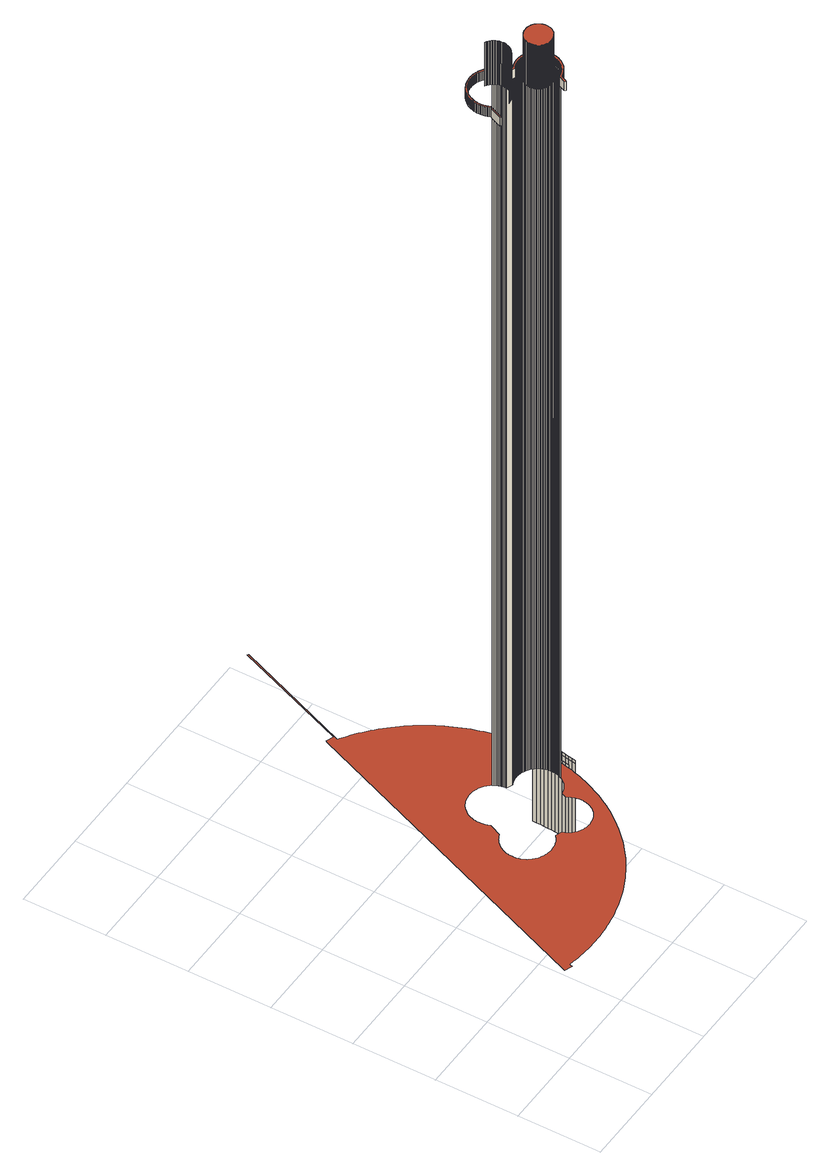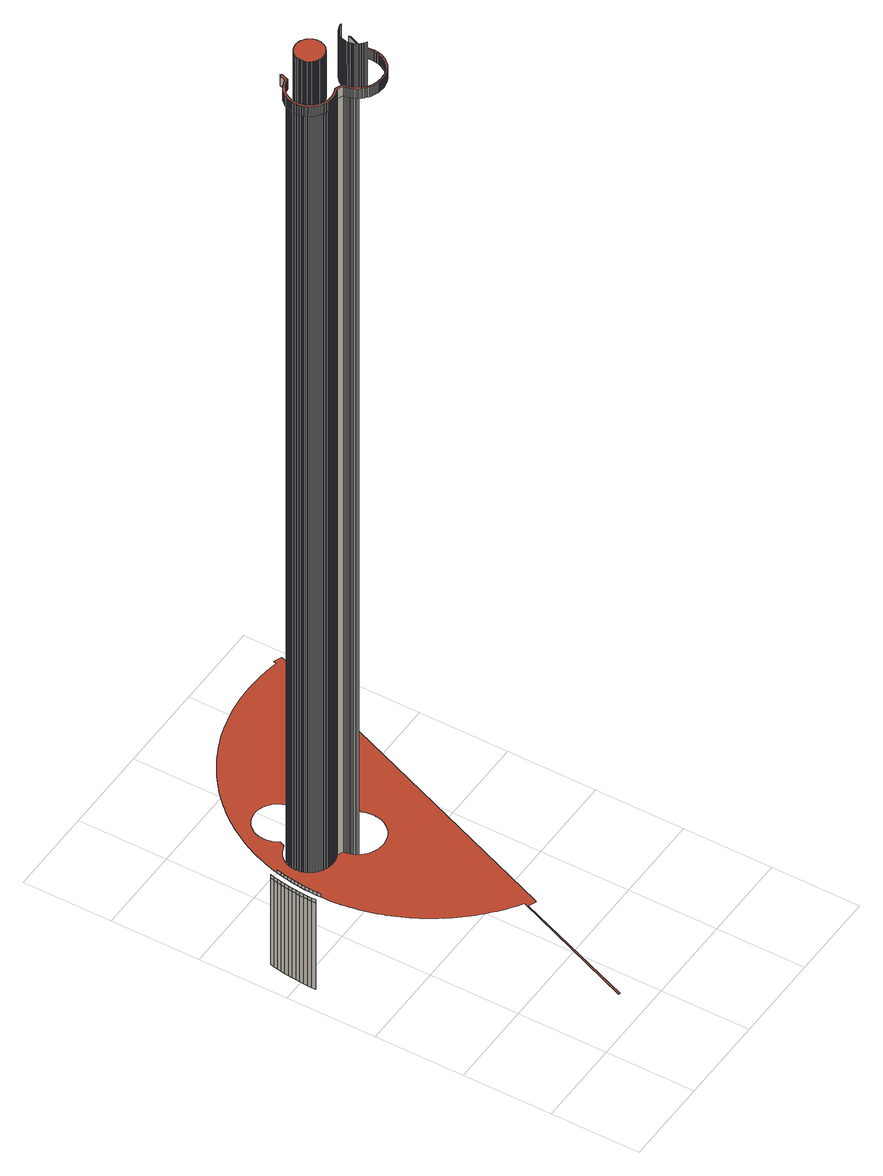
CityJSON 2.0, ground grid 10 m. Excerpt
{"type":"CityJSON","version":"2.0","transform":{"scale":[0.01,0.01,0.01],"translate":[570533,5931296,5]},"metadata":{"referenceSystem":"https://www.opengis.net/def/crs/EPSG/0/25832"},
"CityObjects":{
"building1":{"type":"Building","attributes":{"Grundfläche 2D":"4668.682245","Grundhöhe NN":"5.746"},"children":["building1-1","building1-2"],"geometry":[{"type":"MultiSurface","lod":"3","boundaries":[[[0,1,2,3]],[[4,0,3,5]],[[6,4,5,7]],[[8,6,7,9]],[[10,11,12,13,14,15,16,17,18,19,20,21,22,23,24,25,26,27,28,29,30,31,32,33,34,35,36,37,38,39,40,41,42,43,44,45,46,47,48,49,50,51,52,53,54,55,56,57,58,59,60,61,62,63,64,65,66,67,68,69,70,71,72,73,74,75,76,77,78,79,80,81,82,83,84,85,86,87,88,89,90,91,92,93,94,95,96,97,98,99,100,101,102,103,104,105,106,107,108,109,110,111,112,113,114,115,116,117,118,119,120,121,122,123,124,125,126,127,128,129,130,131,132,133,134,135,136,137,138,139,140,141,142,143,144,145,146,147,148,149,150,151,152,153],[154,155,156,157,158,159,160,161,162,163,164,165,166,167,168,169,170,171,172,173,174,175,176,177,178,179,180,181,182,183,184,185,186,187,188,189,190,191,192,193,194,195,196,197,198,199,200,201,202,203,204,205,206,207,208,209,210,211,212,213,214,215,216,217,218,219,220,221,222,223,224,225,226,227,228,229,230,231,232,233,234,235,236,237,238,239,240,241,242,243,244,245,246,247,248,249,250,251,252,253,254,255,256,257,258,259,260,261,262,263,264,265,266,267,268,269,270,271,272,273,274,275,276,277,278,279,280,281,282,283,284,285,286,287,288,289,290,291,292,293,294,295,296,297,298,299,300,301,302,303,304,305,306,307,308,309,310,311,312,313,314,315,316,317,318,319,320,321,322,323,324,325,326,327,328,329,330,331,332,333,334,335,336,337,338,339,340,341,342,343,344,345,346,347,348,349,350,351,352,353,354,355,356,357,358,359,360,361,362,363,364,365,366,367,368,369,370,371,372,373,374,375,376,377,378,379,380,381,382,383,384,385,386,387,388,389,390,391,392,393,394,395,396,397,398,399,400,401,402,403,404,405,406,407,408,409,410,411,412,413,414,415,416,417,418,419,420,421,422]],[[423,8,9,424]],[[425,423,424,426]],[[427,425,426,428]],[[429,427,428,430]],[[430,431,429]],[[432,429,431,433]],[[434,432,433,435]],[[436,434,435,437]],[[438,436,437,439]],[[440,438,439,441]],[[441,442,440]],[[443,440,442,444]],[[445,443,444,446]],[[447,445,446,448,449]],[[450,451,452,453]],[[454,447,449,455]],[[451,456,457,452]],[[458,454,455,459]],[[459,460,458]],[[461,457,456]],[[462,458,460,463]],[[456,464,465,461]],[[466,462,463,467,468]],[[464,469,470,465]],[[471,466,468,472]],[[469,473,474,470]],[[475,471,472,476]],[[473,477,478,474]],[[479,475,476,480]],[[481,478,477]],[[477,482,483,481]],[[484,479,480,485]],[[482,486,487,483]],[[488,484,485,489,490]],[[486,491,492,487]],[[493,488,490,494]],[[491,495,496,492]],[[497,493,494,498,499]],[[500,496,495]],[[495,501,502,500]],[[503,497,499,504]],[[501,503,504,505,502]],[[506,169,168,507]],[[508,170,169,506]],[[509,178,177,510]],[[511,171,170,508]],[[510,177,176,512]],[[513,172,171,511]],[[512,176,175,514]],[[515,173,172,513]],[[514,175,174,516]],[[516,174,173,515]],[[517,179,178,509]],[[518,180,179,517]],[[519,181,180,518]],[[520,182,181,519]],[[521,183,182,520]],[[522,184,183,521]],[[523,185,184,522]],[[524,186,185,523]],[[525,187,186,524]],[[526,188,187,525]],[[527,189,188,526]],[[528,190,189,527]],[[529,191,190,528]],[[530,192,191,529]],[[531,193,192,530]],[[532,194,193,531]],[[533,195,194,532]],[[534,196,195,533]],[[535,197,196,534]],[[536,227,226,537]],[[538,198,197,535]],[[537,226,225,539]],[[540,199,198,538]],[[539,225,224,541]],[[542,200,199,540]],[[541,224,223,543]],[[544,201,200,542]],[[543,223,222,545]],[[546,202,201,544]],[[545,222,221,547]],[[548,203,202,546]],[[547,221,220,549]],[[550,204,203,548]],[[220,219,549]],[[549,219,218,551]],[[552,205,204,550]],[[551,218,217,553]],[[554,206,205,552]],[[553,217,216,555]],[[556,207,206,554]],[[555,216,215,557]],[[558,208,207,556]],[[557,215,214,559]],[[560,209,208,558]],[[559,214,213,561]],[[562,210,209,560]],[[561,213,212,563]],[[564,211,210,562]],[[563,212,211,564]],[[565,566,117,116]],[[566,567,118,117]],[[567,568,119,118]],[[568,569,120,119]],[[570,571,572,573]],[[569,574,121,120]],[[571,570,575,576]],[[574,577,122,121]],[[571,578,579,572]],[[578,571,576,580]],[[577,581,123,122]],[[578,582,583,579]],[[582,578,580,584]],[[581,585,124,123]],[[582,586,587,583]],[[586,582,584,588]],[[585,589,125,124]],[[586,590,591,587]],[[589,592,126,125]],[[590,586,588,593]],[[592,594,127,126]],[[590,595,596,591]],[[595,590,593,597]],[[594,598,128,127]],[[595,599,600,596]],[[599,595,597,601]],[[599,602,603,600]],[[602,599,601,604]],[[602,605,606,603]],[[605,602,604,607]],[[605,608,609,606]],[[608,605,607,610]],[[608,611,612,609]],[[611,608,610,613]],[[611,614,615,612]],[[614,611,613,616]]],"semantics":{"surfaces":[{"type":"WallSurface"},{"type":"RoofSurface"}],"values":[0,0,0,0,1,0,0,0,0,0,0,0,0,0,0,0,0,0,0,0,0,0,0,0,0,0,0,0,0,0,0,0,0,0,0,0,0,0,0,0,0,0,0,0,0,0,0,0,0,0,0,0,0,0,0,0,0,0,0,0,0,0,0,0,0,0,0,0,0,0,0,0,0,0,0,0,0,0,0,0,0,0,0,0,0,0,0,0,0,0,0,0,0,0,0,0,0,0,0,0,0,0,0,0,0,0,0,0,0,0,0,0,0,0,0,0,0,0,0,0,0,0,0,0,0,0,0,0,0,0,0,0,0,0,0,0,0,0,0,0,0,0]}}]},
"building1-1":{"type":"BuildingInstallation","parents":["building1"],"geometry":[{"type":"MultiSurface","lod":"3","boundaries":[[[617,618,619,620,621,622,623,624,625,626,627,628,629,630,631,632,633,634,635,636,637,638,639,640,641,642,643,644,645,646,647,648,649,650,651,652,653,654,655,656,657,658,659,660,661,662,663,664,665,666,667,668,669,670,671,672,673,674,675,676,677,678,679,680,681,682,683,684,685,686,687,688,689,690,691,692,693,694,695,696,697,698,699,700,701,702,703,704,705,706,707,708,709,710,711,712,713,714,715,716,717,718,719,720,721,722,723,724,725,726,727,728,729,730,731,732,733,734,735,736,737,738,739,740,741,742,743,744,745,746,747,748,749,750,751,752,753,754,755,756,757,758,759,760,761,762,763,764,765,766,767,768,769,770,771,772,773,774,775,776,777,778,779,780,781,782,783,784,785,786,787,788,789,790,791,792,793,794,795,796,797,798,799,800,801,802,803,804,805,806,807,808,809,810,811,812,813,814,815,816,817,818,819,820,821,822,823,824,825,826,827,828,829,830,831,832,833,834,835,836,837,838,839,840,841,842,843,844,845,846,847,848,849,850,851,852,853,854,855,856,857,858,859,860,861,862,863,864,865,866,867,868,869,870,871,872,873,874,875,876,877,878,879,880,881,882,883,884,885]],[[749,748,886,887]],[[750,749,887,888]],[[751,750,888,889]],[[752,751,889,890]],[[753,752,890,891]],[[754,753,891,892]],[[755,754,892,893]],[[756,755,893,894]],[[757,756,894,895]],[[758,757,895,896,897]],[[759,758,897,898]],[[760,759,898,899]],[[761,760,899,900]],[[762,761,900,901]],[[763,762,901,902]],[[764,763,902,903]],[[765,764,903,904]],[[766,765,904,905,906]],[[767,766,906,907]],[[768,767,907,908]],[[769,768,908,909]],[[770,769,909,910]],[[771,770,910,911]],[[772,771,911,912]],[[773,772,912,913]],[[774,773,913,914]],[[775,774,914,915]],[[915,916,775]],[[776,775,916,917]],[[777,776,917,918]],[[778,777,918,919]],[[779,778,919,920]],[[780,779,920,921]],[[781,780,921,922]],[[922,923,781]],[[782,781,923,924]],[[924,925,782]],[[783,782,925,926]],[[784,783,926,927]],[[927,928,784]],[[785,784,928,929]],[[929,930,785]],[[786,785,930,931]],[[787,786,931,932]],[[788,787,932,933]],[[789,788,933,934]],[[790,789,934,935]],[[791,790,935,936]],[[792,791,936,937]],[[793,792,937,938]],[[794,793,938,939]],[[795,794,939,940,941]],[[796,795,941,942]],[[797,796,942,943]],[[798,797,943,944]],[[799,798,944,945]],[[800,799,945,946]],[[801,800,946,947]],[[802,801,947,948]],[[803,802,948,949]],[[804,803,949,950]],[[805,804,950,951]],[[806,805,951,952]],[[807,806,952,953]],[[808,807,953,954]],[[809,808,954,955]],[[810,809,955,956]],[[811,810,956,957]],[[957,958,811]],[[812,811,958,959]],[[813,812,959,960]],[[814,813,960,961]],[[815,814,961,962]],[[816,815,962,963]],[[817,816,963,964]],[[818,817,964,965]],[[819,818,965,966]],[[820,819,966,967]],[[821,820,967,968]],[[822,821,968,969]],[[823,822,969,970]],[[970,971,823]],[[824,823,971,972]],[[972,973,824]],[[825,824,973,974]],[[826,825,974,975]],[[827,826,975,976]],[[828,827,976,977]],[[829,828,977,978]],[[830,829,978,979]],[[831,830,979,980]],[[832,831,980,981]],[[833,832,981,982]],[[982,983,833]],[[834,833,983,984]],[[835,834,984,985]],[[836,835,985,986]],[[837,836,986,987]],[[838,837,987,988]],[[839,838,988,989]],[[840,839,989,990]],[[841,840,990,991]],[[842,841,991,992]],[[843,842,992,993]],[[844,843,993,994]],[[845,844,994,995]],[[846,845,995,996]],[[847,846,996,997]],[[848,847,997,998]],[[849,848,998,999]],[[850,849,999,1000]],[[851,850,1000,1001]],[[852,851,1001,1002]],[[853,852,1002,1003]],[[854,853,1003,1004]],[[1004,1005,854]],[[855,854,1005,1006]],[[856,855,1006,1007]],[[857,856,1007,1008]],[[858,857,1008,1009]],[[859,858,1009,1010]],[[860,859,1010,1011]],[[861,860,1011,1012]],[[1012,1013,861]],[[862,861,1013,1014]],[[863,862,1014,1015]],[[864,863,1015,1016]],[[865,864,1016,1017]],[[866,865,1017,1018]],[[867,866,1018,1019]],[[868,867,1019,1020]],[[869,868,1020,1021]],[[870,869,1021,1022]],[[871,870,1022,1023]],[[872,871,1023,1024]],[[873,872,1024,1025]],[[874,873,1025,1026]],[[875,874,1026,1027]],[[876,875,1027,1028]],[[877,876,1028,1029]],[[878,877,1029,1030]],[[879,878,1030,1031]],[[880,879,1031,1032]],[[881,880,1032,1033]],[[882,881,1033,1034]],[[883,882,1034,1035]],[[1036,1037,885,884]],[[1037,1038,617,885]],[[1038,1039,618,617]],[[1039,1040,619,618]],[[1040,1041,620,619]],[[1041,1042,621,620]],[[1042,1043,622,621]],[[1043,1044,623,622]],[[1044,1045,624,623]],[[1045,1046,625,624]],[[1046,1047,626,625]],[[1047,1048,627,626]],[[1048,1049,628,627]],[[1049,1050,629,628]],[[1050,1051,630,629]],[[1051,1052,631,630]],[[1052,1053,632,631]],[[1053,536,633,632]],[[536,537,634,633]],[[537,539,635,634]],[[539,541,636,635]],[[541,543,637,636]],[[543,545,638,637]],[[545,547,639,638]],[[547,549,640,639]],[[549,551,641,640]],[[551,553,642,641]],[[553,555,643,642]],[[555,557,644,643]],[[557,559,645,644]],[[559,561,646,645]],[[561,563,647,646]],[[563,564,648,647]],[[564,562,649,648]],[[562,560,650,649]],[[560,558,651,650]],[[558,556,652,651]],[[556,554,653,652]],[[554,552,654,653]],[[552,550,655,654]],[[550,548,656,655]],[[548,546,657,656]],[[546,544,658,657]],[[544,542,659,658]],[[542,540,660,659]],[[540,538,661,660]],[[538,535,662,661]],[[535,534,663,662]],[[534,533,664,663]],[[533,532,665,664]],[[532,531,666,665]],[[531,530,667,666]],[[530,529,668,667]],[[529,528,669,668]],[[528,527,670,669]],[[527,526,671,670]],[[526,525,672,671]],[[525,524,673,672]],[[524,523,674,673]],[[523,522,675,674]],[[522,521,676,675]],[[521,520,677,676]],[[520,519,678,677]],[[519,518,679,678]],[[518,517,680,679]],[[517,509,681,680]],[[509,510,682,681]],[[510,512,683,682]],[[512,514,684,683]],[[514,516,685,684]],[[516,515,686,685]],[[515,513,687,686]],[[513,511,688,687]],[[511,508,689,688]],[[508,506,690,689]],[[506,507,691,690]],[[507,1054,692,691]],[[1054,1055,693,692]],[[1055,1056,694,693]],[[1056,1057,695,694]],[[1057,1058,696,695]],[[1058,1059,697,696]],[[1059,1060,698,697]],[[1060,1061,699,698]],[[1061,1062,700,699]],[[1062,1063,701,700]],[[1063,1064,702,701]],[[1064,1065,703,702]],[[1065,1066,704,703]],[[1066,1067,705,704]],[[1067,1068,706,705]],[[1068,1069,707,706]],[[1069,1070,708,707]],[[1070,1071,709,708]],[[1071,1072,710,709]],[[1072,1073,711,710]],[[1073,1074,712,711]],[[1074,1075,713,712]],[[1075,1076,714,713]],[[1076,1077,715,714]],[[1077,1078,716,715]],[[1078,1079,717,716]],[[1079,1080,718,717]],[[1080,1081,719,718]],[[1081,1082,720,719]],[[1082,1083,721,720]],[[1083,1084,722,721]],[[1084,1085,723,722]],[[1085,1086,724,723]],[[1086,1087,725,724]],[[1087,1088,726,725]],[[1088,1089,727,726]],[[1089,1090,728,727]],[[1090,1091,729,728]],[[1091,1092,730,729]],[[1092,1093,731,730]],[[1093,1094,732,731]],[[1094,1095,733,732]],[[1095,1096,734,733]],[[1096,1097,735,734]],[[1097,1098,736,735]],[[1098,1099,737,736]],[[1099,1100,738,737]],[[1100,1101,739,738]],[[1101,1102,740,739]],[[1102,1103,741,740]],[[1103,1104,742,741]],[[1104,1105,743,742]],[[1105,1106,744,743]],[[1106,1107,745,744]],[[1107,1108,1109,747,746,745]]],"semantics":{"surfaces":[{"type":"RoofSurface"},{"type":"WallSurface"}],"values":[0,1,1,1,1,1,1,1,1,1,1,1,1,1,1,1,1,1,1,1,1,1,1,1,1,1,1,1,1,1,1,1,1,1,1,1,1,1,1,1,1,1,1,1,1,1,1,1,1,1,1,1,1,1,1,1,1,1,1,1,1,1,1,1,1,1,1,1,1,1,1,1,1,1,1,1,1,1,1,1,1,1,1,1,1,1,1,1,1,1,1,1,1,1,1,1,1,1,1,1,1,1,1,1,1,1,1,1,1,1,1,1,1,1,1,1,1,1,1,1,1,1,1,1,1,1,1,1,1,1,1,1,1,1,1,1,1,1,1,1,1,1,1,1,1,1,1,1,1,1,1,1,1,1,1,1,1,1,1,1,1,1,1,1,1,1,1,1,1,1,1,1,1,1,1,1,1,1,1,1,1,1,1,1,1,1,1,1,1,1,1,1,1,1,1,1,1,1,1,1,1,1,1,1,1,1,1,1,1,1,1,1,1,1,1,1,1,1,1,1,1,1,1,1,1,1,1,1,1,1,1,1,1,1,1,1,1,1,1,1,1,1,1,1,1,1,1,1,1,1,1,1,1,1,1,1,1,1,1,1,1,1,1,1,1,1,1,1,1,1,1,1,1,1,1,1,1,1]}}]},
"building1-2":{"type":"BuildingInstallation","parents":["building1"],"geometry":[{"type":"MultiSurface","lod":"3","boundaries":[[[1110,1111,1112,1113,1114,1115,1116,1117,1118,1119,1120,1121,1122,1123,1124,1125,1126,1127,1128,1129,1130,1131,1132,1133,1134,1135,1136,1137,1138,1139,1140,1141,1142,1143,1144,1145,1146,1147,1148,1149,1150,1151,1152,1153,1154,1155,1156,1157,1158,1159,1160,1161,1162,1163,1164,1165,1166,1167,1168,1169,1170,1171,1172,1173,1174,1175,1176,1177,1178,1179,1180,1181,1182,1183,1184,1185,1186,1187,1188,1189,1190,1191,1192,1193,1194,1195,1196,1197,1198,1199,1200,1201,1202,1203,1204,1205]],[[1117,1116,1206,1207]],[[1118,1117,1207,1208]],[[1119,1118,1208,1209]],[[1209,1210,1119]],[[1120,1119,1210,1211]],[[1121,1120,1211,1212]],[[1122,1121,1212,1213]],[[1123,1122,1213,1214,1215]],[[1124,1123,1215,1216]],[[1125,1124,1216,1217]],[[1126,1125,1217,1218]],[[1127,1126,1218,1219]],[[1219,1220,1127]],[[1128,1127,1220,1221]],[[1129,1128,1221,1222]],[[1222,1223,1129]],[[1130,1129,1223,1224]],[[1131,1130,1224,1225]],[[1132,1131,1225,1226]],[[1226,1227,1132]],[[1133,1132,1227,1228]],[[1134,1133,1228,1229]],[[1135,1134,1229,1230]],[[1230,1231,1135]],[[1136,1135,1231,1232]],[[1137,1136,1232,1233]],[[1138,1137,1233,1234]],[[1139,1138,1234,1235]],[[1140,1139,1235,1236]],[[1141,1140,1236,1237]],[[1142,1141,1237,1238]],[[1143,1142,1238,1239]],[[1144,1143,1239,1240]],[[1145,1144,1240,1241]],[[1146,1145,1241,1242]],[[1147,1146,1242,1243]],[[1148,1147,1243,1244]],[[1244,1245,1148]],[[1149,1148,1245,1246]],[[1150,1149,1246,1247]],[[1151,1150,1247,1248]],[[1248,1249,1151]],[[1152,1151,1249,1250]],[[1250,1251,1152]],[[1153,1152,1251,1252]],[[1154,1153,1252,1253]],[[1155,1154,1253,1254,1255]],[[1156,1155,1255,1256]],[[1157,1156,1256,1257]],[[1158,1157,1257,1258]],[[1159,1158,1258,1259]],[[1160,1159,1259,1260]],[[1161,1160,1260,1261]],[[1162,1161,1261,1262]],[[1262,1263,1162]],[[1163,1162,1263,1264]],[[1164,1163,1264,1265]],[[1165,1164,1265,1266]],[[1166,1165,1266,1267]],[[1167,1166,1267,1268]],[[1268,1269,1167]],[[1168,1167,1269,1270]],[[1169,1168,1270,1271]],[[1170,1169,1271,1272]],[[1171,1170,1272,1273]],[[1172,1171,1273,1274,1275]],[[1173,1172,1275,1276]],[[1174,1173,1276,1277]],[[1277,1278,1174]],[[1175,1174,1278,1279]],[[1279,1280,1175]],[[1176,1175,1280,1281]],[[1177,1176,1281,1282]],[[1178,1177,1282,1283]],[[1179,1178,1283,1284]],[[1180,1179,1284,1285,1286]],[[1181,1180,1286,1287]],[[1182,1181,1287,1288]],[[1288,1289,1182]],[[1183,1182,1289,1290]],[[1184,1183,1290,1291]],[[1185,1184,1291,1292]],[[1186,1185,1292,1293]],[[1293,1294,1186]],[[1187,1186,1294,1295]],[[1188,1187,1295,1296]],[[1189,1188,1296,1297]],[[1190,1189,1297,1298,1299]],[[1191,1190,1299,1300]],[[1192,1191,1300,1301]],[[1193,1192,1301,1302]],[[1194,1193,1302,1303]],[[1195,1194,1303,1304]],[[1196,1195,1304,1305]],[[1197,1196,1305,1306]],[[1198,1197,1306,1307]],[[1199,1198,1307,1308]],[[1200,1199,1308,1309]],[[1201,1200,1309,1310]],[[1202,1201,1310,1311]],[[1203,1202,1311,1312]],[[1204,1203,1312,1313,1314]],[[1205,1204,1314,1315]],[[1315,1316,1205]],[[1110,1205,1316,1317]],[[1111,1110,1317,1318]],[[1112,1111,1318,1319]],[[1113,1112,1319,1320]],[[1114,1113,1320,1321]],[[1115,1114,1321,1322]],[[1116,1115,1322,1206]]],"semantics":{"surfaces":[{"type":"RoofSurface"},{"type":"WallSurface"}],"values":[0,1,1,1,1,1,1,1,1,1,1,1,1,1,1,1,1,1,1,1,1,1,1,1,1,1,1,1,1,1,1,1,1,1,1,1,1,1,1,1,1,1,1,1,1,1,1,1,1,1,1,1,1,1,1,1,1,1,1,1,1,1,1,1,1,1,1,1,1,1,1,1,1,1,1,1,1,1,1,1,1,1,1,1,1,1,1,1,1,1,1,1,1,1,1,1,1,1,1,1,1,1,1,1,1,1,1,1,1,1,1,1]}}]}
},
"vertices":[
[1746,1819,12091],[1732,1818,12091],[1732,1818,11460],[1746,1819,11460],[1759,1820,12091],[1759,1820,11460],[1771,1823,12091],[1771,1823,11460],[1784,1826,12091],[1784,1826,11460],[2304,3287,1243],[2278,3324,1243],[2252,3360,1243],[2225,3396,1243],[2197,3431,1243],[2168,3466,1243],[2139,3499,1243],[2110,3532,1243],[2080,3564,1243],[2049,3595,1243],[2018,3625,1243],[1986,3655,1243],[1954,3683,1243],[1922,3711,1243],[1889,3738,1243],[1856,3765,1243],[1822,3790,1243],[1788,3814,1243],[1754,3838,1243],[1719,3861,1243],[1693,3878,1243],[2265,5309,1243],[2250,5316,1243],[1702,3928,1243],[1611,3961,1243],[1604,3942,1243],[1604,3941,1243],[74,122,1243],[74,120,1243],[72,117,1243],[66,100,1243],[156,65,1243],[169,101,1243],[171,100,1243],[212,92,1243],[252,85,1243],[253,85,1243],[294,79,1243],[335,73,1243],[377,69,1243],[419,65,1243],[462,62,1243],[504,59,1243],[547,58,1243],[591,58,1243],[634,58,1243],[678,60,1243],[722,62,1243],[766,65,1243],[810,70,1243],[854,75,1243],[898,81,1243],[943,88,1243],[987,96,1243],[1031,105,1243],[1076,116,1243],[1120,127,1243],[1164,139,1243],[1207,152,1243],[1251,166,1243],[1294,181,1243],[1337,197,1243],[1380,215,1243],[1423,233,1243],[1465,252,1243],[1506,272,1243],[1548,293,1243],[1588,315,1243],[1629,337,1243],[1668,361,1243],[1707,386,1243],[1746,411,1243],[1784,437,1243],[1821,464,1243],[1858,492,1243],[1894,521,1243],[1929,550,1243],[1964,580,1243],[1997,610,1243],[2031,642,1243],[2063,674,1243],[2094,706,1243],[2125,739,1243],[2155,773,1243],[2183,807,1243],[2211,842,1243],[2239,877,1243],[2265,912,1243],[2290,948,1243],[2315,984,1243],[2339,1021,1243],[2361,1057,1243],[2383,1095,1243],[2404,1132,1243],[2424,1169,1243],[2443,1207,1243],[2462,1245,1243],[2479,1283,1243],[2495,1321,1243],[2511,1359,1243],[2526,1397,1243],[2540,1436,1243],[2554,1475,1243],[2567,1515,1243],[2579,1556,1243],[2590,1597,1243],[2601,1638,1243],[2610,1680,1243],[2619,1722,1243],[2627,1765,1243],[2634,1808,1243],[2641,1852,1243],[2646,1896,1243],[2651,1940,1243],[2654,1984,1243],[2657,2029,1243],[2658,2074,1243],[2659,2119,1243],[2659,2164,1243],[2658,2209,1243],[2655,2255,1243],[2652,2300,1243],[2648,2346,1243],[2642,2391,1243],[2636,2437,1243],[2629,2482,1243],[2620,2528,1243],[2611,2573,1243],[2600,2618,1243],[2589,2662,1243],[2576,2707,1243],[2563,2751,1243],[2549,2795,1243],[2533,2839,1243],[2517,2882,1243],[2499,2925,1243],[2481,2967,1243],[2462,3009,1243],[2442,3050,1243],[2421,3091,1243],[2399,3132,1243],[2377,3171,1243],[2353,3210,1243],[2329,3249,1243],[1772,2288,1243],[1788,2286,1243],[1804,2282,1243],[1820,2277,1243],[1836,2271,1243],[1852,2264,1243],[1867,2257,1243],[1881,2248,1243],[1896,2239,1243],[1909,2228,1243],[1922,2217,1243],[1935,2206,1243],[1946,2193,1243],[1957,2180,1243],[1967,2167,1243],[1976,2153,1243],[1984,2139,1243],[1991,2125,1243],[1997,2110,1243],[2003,2095,1243],[2008,2081,1243],[2011,2066,1243],[2014,2052,1243],[2016,2037,1243],[2018,2023,1243],[2086,1994,1243],[2098,1999,1243],[2110,2004,1243],[2122,2009,1243],[2135,2013,1243],[2148,2016,1243],[2162,2019,1243],[2176,2021,1243],[2190,2022,1243],[2205,2022,1243],[2219,2022,1243],[2234,2021,1243],[2249,2019,1243],[2264,2016,1243],[2279,2012,1243],[2293,2008,1243],[2307,2002,1243],[2321,1996,1243],[2334,1989,1243],[2347,1981,1243],[2360,1972,1243],[2372,1963,1243],[2383,1954,1243],[2394,1943,1243],[2403,1933,1243],[2412,1922,1243],[2421,1910,1243],[2429,1899,1243],[2436,1887,1243],[2442,1875,1243],[2447,1863,1243],[2452,1851,1243],[2456,1839,1243],[2460,1827,1243],[2463,1814,1243],[2465,1801,1243],[2467,1788,1243],[2468,1774,1243],[2469,1761,1243],[2468,1746,1243],[2467,1733,1243],[2467,1732,1243],[2465,1718,1243],[2463,1703,1243],[2459,1689,1243],[2455,1675,1243],[2449,1660,1243],[2443,1647,1243],[2436,1633,1243],[2429,1620,1243],[2420,1607,1243],[2411,1595,1243],[2401,1584,1243],[2391,1573,1243],[2380,1562,1243],[2369,1553,1243],[2357,1544,1243],[2345,1536,1243],[2333,1529,1243],[2320,1522,1243],[2307,1517,1243],[2295,1512,1243],[2282,1507,1243],[2269,1504,1243],[2256,1501,1243],[2244,1499,1243],[2217,1432,1243],[2225,1422,1243],[2232,1411,1243],[2239,1400,1243],[2245,1388,1243],[2251,1376,1243],[2256,1363,1243],[2260,1350,1243],[2264,1337,1243],[2267,1322,1243],[2269,1308,1243],[2271,1294,1243],[2272,1279,1243],[2271,1264,1243],[2271,1263,1243],[2270,1249,1243],[2269,1234,1243],[2266,1219,1243],[2262,1205,1243],[2258,1190,1243],[2252,1176,1243],[2246,1163,1243],[2239,1150,1243],[2232,1137,1243],[2224,1125,1243],[2215,1113,1243],[2206,1103,1243],[2196,1093,1243],[2186,1083,1243],[2176,1074,1243],[2165,1066,1243],[2154,1059,1243],[2144,1053,1243],[2133,1046,1243],[2121,1041,1243],[2120,1041,1243],[2110,1036,1243],[2097,1032,1243],[2085,1028,1243],[2072,1025,1243],[2058,1022,1243],[2044,1020,1243],[2030,1019,1243],[2016,1018,1243],[2001,1019,1243],[1987,1020,1243],[1972,1022,1243],[1957,1025,1243],[1943,1029,1243],[1929,1034,1243],[1915,1039,1243],[1901,1046,1243],[1888,1053,1243],[1875,1061,1243],[1863,1069,1243],[1851,1078,1243],[1840,1088,1243],[1830,1098,1243],[1820,1109,1243],[1811,1120,1243],[1803,1131,1243],[1796,1143,1243],[1789,1155,1243],[1783,1167,1243],[1778,1179,1243],[1774,1191,1243],[1770,1203,1243],[1689,1232,1243],[1678,1222,1243],[1667,1213,1243],[1655,1204,1243],[1642,1196,1243],[1628,1188,1243],[1614,1180,1243],[1599,1174,1243],[1584,1168,1243],[1568,1163,1243],[1552,1159,1243],[1535,1156,1243],[1518,1153,1243],[1501,1152,1243],[1483,1152,1243],[1466,1153,1243],[1449,1154,1243],[1448,1155,1243],[1431,1158,1243],[1414,1162,1243],[1397,1167,1243],[1381,1172,1243],[1365,1179,1243],[1350,1187,1243],[1335,1195,1243],[1321,1204,1243],[1308,1214,1243],[1295,1225,1243],[1284,1236,1243],[1273,1247,1243],[1263,1258,1243],[1254,1270,1243],[1245,1283,1243],[1238,1295,1243],[1231,1307,1243],[1224,1320,1243],[1218,1334,1243],[1213,1349,1243],[1208,1364,1243],[1204,1379,1243],[1201,1395,1243],[1199,1411,1243],[1197,1428,1243],[1197,1445,1243],[1197,1462,1243],[1199,1479,1243],[1202,1496,1243],[1205,1513,1243],[1210,1530,1243],[1216,1547,1243],[1222,1563,1243],[1230,1579,1243],[1239,1594,1243],[1248,1608,1243],[1258,1622,1243],[1269,1636,1243],[1281,1648,1243],[1293,1659,1243],[1305,1670,1243],[1306,1670,1243],[1318,1680,1243],[1331,1689,1243],[1345,1697,1243],[1358,1704,1243],[1372,1711,1243],[1381,1714,1243],[1386,1716,1243],[1399,1721,1243],[1451,1840,1243],[1466,1874,1243],[1460,1887,1243],[1455,1900,1243],[1450,1914,1243],[1446,1929,1243],[1443,1944,1243],[1440,1959,1243],[1438,1975,1243],[1437,1991,1243],[1437,2007,1243],[1438,2024,1243],[1440,2039,1243],[1440,2040,1243],[1442,2057,1243],[1446,2073,1243],[1451,2090,1243],[1456,2105,1243],[1456,2106,1243],[1463,2121,1243],[1471,2137,1243],[1479,2152,1243],[1488,2166,1243],[1498,2180,1243],[1509,2193,1243],[1520,2205,1243],[1532,2216,1243],[1544,2227,1243],[1557,2237,1243],[1570,2246,1243],[1584,2254,1243],[1597,2261,1243],[1611,2267,1243],[1625,2273,1243],[1638,2278,1243],[1652,2282,1243],[1666,2285,1243],[1680,2288,1243],[1694,2290,1243],[1709,2291,1243],[1725,2292,1243],[1740,2292,1243],[1756,2291,1243],[1796,1831,12091],[1796,1831,11460],[1808,1836,12091],[1808,1836,11460],[1819,1842,12091],[1819,1842,11460],[1830,1848,12091],[1829,1847,11460],[1830,1848,11460],[1839,1855,12091],[1839,1855,11460],[1849,1862,12091],[1849,1862,11460],[1857,1870,12091],[1857,1870,11460],[1865,1878,12091],[1865,1878,11460],[1872,1887,12091],[1872,1886,11460],[1872,1887,11460],[1879,1895,12091],[1879,1895,11460],[1884,1904,12091],[1884,1903,11460],[1889,1912,12091],[1884,1904,11460],[1889,1912,11460],[1812,2165,12091],[1823,2159,12091],[1823,2159,11460],[1812,2164,11460],[1894,1921,12091],[1894,1921,11460],[1833,2152,12091],[1833,2152,11460],[1898,1931,12091],[1898,1930,11460],[1898,1931,11460],[1834,2151,11460],[1902,1941,12091],[1902,1940,11460],[1843,2144,12091],[1843,2144,11460],[1905,1951,12091],[1902,1941,11460],[1905,1951,11460],[1853,2136,12091],[1853,2136,11460],[1908,1962,12091],[1908,1962,11460],[1862,2127,12091],[1862,2127,11460],[1910,1973,12091],[1910,1973,11460],[1871,2117,12091],[1871,2117,11460],[1912,1985,12091],[1912,1985,11460],[1872,2116,11460],[1879,2107,12091],[1879,2107,11460],[1912,1997,12091],[1912,1996,11460],[1886,2095,12091],[1886,2095,11460],[1912,2009,12091],[1912,1997,11460],[1912,2009,11460],[1893,2084,12091],[1893,2084,11460],[1911,2022,12091],[1911,2021,11460],[1898,2072,12091],[1898,2072,11460],[1909,2035,12091],[1911,2022,11460],[1909,2035,11460],[1898,2071,11460],[1903,2060,12091],[1903,2060,11460],[1906,2047,12091],[1907,2046,11460],[1906,2047,11460],[1976,2153,11460],[1967,2167,11460],[1984,2139,11460],[2018,2023,11460],[2016,2037,11460],[1991,2125,11460],[2014,2052,11460],[1997,2110,11460],[2011,2066,11460],[2003,2095,11460],[2008,2081,11460],[2086,1994,11460],[2098,1999,11460],[2110,2004,11460],[2122,2009,11460],[2135,2013,11460],[2148,2016,11460],[2162,2019,11460],[2176,2021,11460],[2190,2022,11460],[2205,2022,11460],[2219,2022,11460],[2234,2021,11460],[2249,2019,11460],[2264,2016,11460],[2279,2012,11460],[2293,2008,11460],[2307,2002,11460],[2321,1996,11460],[2334,1989,11460],[2436,1633,11460],[2443,1647,11460],[2347,1981,11460],[2449,1660,11460],[2360,1972,11460],[2455,1675,11460],[2372,1963,11460],[2459,1689,11460],[2383,1954,11460],[2463,1703,11460],[2394,1943,11460],[2465,1718,11460],[2403,1933,11460],[2467,1732,11460],[2412,1922,11460],[2468,1746,11460],[2421,1910,11460],[2469,1761,11460],[2429,1899,11460],[2468,1774,11460],[2436,1887,11460],[2467,1788,11460],[2442,1875,11460],[2465,1801,11460],[2447,1863,11460],[2463,1814,11460],[2452,1851,11460],[2460,1827,11460],[2456,1839,11460],[2601,1638,1286],[2610,1680,1286],[2619,1722,1286],[2627,1765,1286],[2634,1808,1286],[2690,1617,1243],[2700,1660,1243],[2700,1660,1286],[2690,1617,1286],[2641,1852,1286],[2690,1617,75],[2700,1660,75],[2646,1896,1286],[2709,1705,1243],[2709,1705,1286],[2709,1705,75],[2651,1940,1286],[2718,1749,1243],[2718,1749,1286],[2718,1749,75],[2654,1984,1286],[2725,1794,1243],[2725,1794,1286],[2725,1794,75],[2657,2029,1286],[2732,1840,1243],[2732,1840,1286],[2658,2074,1286],[2732,1840,75],[2659,2119,1286],[2737,1885,1243],[2737,1885,1286],[2737,1885,75],[2659,2164,1286],[2742,1932,1243],[2742,1932,1286],[2742,1932,75],[2746,1978,1243],[2746,1978,1286],[2746,1978,75],[2748,2025,1243],[2748,2025,1286],[2748,2025,75],[2750,2071,1243],[2750,2071,1286],[2750,2071,75],[2751,2118,1243],[2751,2118,1286],[2751,2118,75],[2751,2166,1243],[2751,2166,1286],[2751,2166,75],
[2256,1501,11590],[2269,1504,11590],[2282,1507,11590],[2295,1512,11590],[2307,1517,11590],[2320,1522,11590],[2333,1529,11590],[2345,1536,11590],[2357,1544,11590],[2369,1553,11590],[2380,1562,11590],[2391,1573,11590],[2401,1584,11590],[2411,1595,11590],[2420,1607,11590],[2429,1620,11590],[2436,1633,11590],[2443,1647,11590],[2449,1660,11590],[2455,1675,11590],[2459,1689,11590],[2463,1703,11590],[2465,1718,11590],[2467,1732,11590],[2468,1746,11590],[2469,1761,11590],[2468,1774,11590],[2467,1788,11590],[2465,1801,11590],[2463,1814,11590],[2460,1827,11590],[2456,1839,11590],[2452,1851,11590],[2447,1863,11590],[2442,1875,11590],[2436,1887,11590],[2429,1899,11590],[2421,1910,11590],[2412,1922,11590],[2403,1933,11590],[2394,1943,11590],[2383,1954,11590],[2372,1963,11590],[2360,1972,11590],[2347,1981,11590],[2334,1989,11590],[2321,1996,11590],[2307,2002,11590],[2293,2008,11590],[2279,2012,11590],[2264,2016,11590],[2249,2019,11590],[2234,2021,11590],[2219,2022,11590],[2205,2022,11590],[2190,2022,11590],[2176,2021,11590],[2162,2019,11590],[2148,2016,11590],[2135,2013,11590],[2122,2009,11590],[2110,2004,11590],[2098,1999,11590],[2086,1994,11590],[2018,2023,11590],[2016,2037,11590],[2014,2052,11590],[2011,2066,11590],[2008,2081,11590],[2003,2095,11590],[1997,2110,11590],[1991,2125,11590],[1984,2139,11590],[1976,2153,11590],[1967,2167,11590],[1957,2180,11590],[1946,2193,11590],[1935,2206,11590],[1922,2217,11590],[1909,2228,11590],[1896,2239,11590],[1881,2248,11590],[1867,2257,11590],[1852,2264,11590],[1836,2271,11590],[1820,2277,11590],[1804,2282,11590],[1788,2286,11590],[1772,2288,11590],[1756,2291,11590],[1740,2292,11590],[1725,2292,11590],[1709,2291,11590],[1694,2290,11590],[1680,2288,11590],[1666,2285,11590],[1652,2282,11590],[1638,2278,11590],[1625,2273,11590],[1611,2267,11590],[1597,2261,11590],[1584,2254,11590],[1570,2246,11590],[1557,2237,11590],[1544,2227,11590],[1532,2216,11590],[1520,2205,11590],[1509,2193,11590],[1498,2180,11590],[1488,2166,11590],[1479,2152,11590],[1471,2137,11590],[1463,2121,11590],[1456,2106,11590],[1451,2090,11590],[1446,2073,11590],[1442,2057,11590],[1440,2040,11590],[1438,2024,11590],[1437,2007,11590],[1437,1991,11590],[1438,1975,11590],[1440,1959,11590],[1443,1944,11590],[1446,1929,11590],[1450,1914,11590],[1455,1900,11590],[1460,1887,11590],[1466,1874,11590],[1451,1840,11590],[1399,1721,11590],[1406,1701,11590],[1483,1882,11590],[1478,1894,11590],[1473,1907,11590],[1468,1920,11590],[1464,1933,11590],[1461,1947,11590],[1459,1962,11590],[1457,1976,11590],[1456,1992,11590],[1456,2007,11590],[1457,2022,11590],[1458,2038,11590],[1461,2053,11590],[1464,2069,11590],[1469,2084,11590],[1474,2099,11590],[1480,2114,11590],[1487,2128,11590],[1495,2142,11590],[1504,2155,11590],[1513,2168,11590],[1523,2180,11590],[1534,2192,11590],[1545,2202,11590],[1556,2212,11590],[1568,2221,11590],[1581,2230,11590],[1593,2237,11590],[1606,2244,11590],[1619,2250,11590],[1631,2255,11590],[1644,2260,11590],[1657,2264,11590],[1670,2267,11590],[1683,2269,11590],[1697,2271,11590],[1711,2272,11590],[1725,2273,11590],[1740,2273,11590],[1754,2272,11590],[1769,2270,11590],[1784,2267,11590],[1799,2263,11590],[1814,2259,11590],[1829,2254,11590],[1844,2247,11590],[1858,2240,11590],[1871,2232,11590],[1885,2223,11590],[1898,2214,11590],[1910,2203,11590],[1921,2192,11590],[1932,2181,11590],[1942,2169,11590],[1951,2156,11590],[1960,2143,11590],[1967,2130,11590],[1974,2117,11590],[1980,2103,11590],[1985,2089,11590],[1989,2075,11590],[1993,2062,11590],[1996,2048,11590],[1998,2035,11590],[1999,2021,11590],[2003,2003,11590],[2088,1967,11590],[2097,1973,11590],[2107,1978,11590],[2118,1982,11590],[2130,1986,11590],[2141,1990,11590],[2153,1993,11590],[2166,1996,11590],[2179,1997,11590],[2192,1998,11590],[2205,1999,11590],[2218,1998,11590],[2232,1997,11590],[2245,1996,11590],[2259,1993,11590],[2272,1989,11590],[2285,1985,11590],[2298,1980,11590],[2311,1975,11590],[2323,1968,11590],[2335,1961,11590],[2346,1953,11590],[2357,1945,11590],[2367,1936,11590],[2377,1927,11590],[2386,1917,11590],[2394,1907,11590],[2402,1897,11590],[2409,1886,11590],[2415,1875,11590],[2421,1865,11590],[2426,1854,11590],[2430,1843,11590],[2434,1832,11590],[2437,1821,11590],[2440,1809,11590],[2442,1798,11590],[2444,1786,11590],[2445,1773,11590],[2445,1760,11590],[2445,1747,11590],[2444,1734,11590],[2442,1721,11590],[2440,1708,11590],[2436,1695,11590],[2432,1682,11590],[2427,1669,11590],[2422,1657,11590],[2416,1644,11590],[2409,1633,11590],[2401,1621,11590],[2393,1610,11590],[2384,1599,11590],[2374,1589,11590],[2365,1580,11590],[2354,1571,11590],[2343,1563,11590],[2332,1556,11590],[2321,1550,11590],[2310,1544,11590],[2298,1538,11590],[2286,1534,11590],[2275,1530,11590],[2263,1527,11590],[2252,1524,11590],[2240,1522,11590],[2224,1518,11590],[2194,1437,11590],[2205,1422,11590],[2217,1432,11590],[2244,1499,11590],[1406,1701,11460],[1483,1882,11460],[1478,1894,11460],[1473,1907,11460],[1468,1920,11460],[1464,1933,11460],[1461,1947,11460],[1459,1962,11460],[1457,1976,11460],[1456,1991,11460],[1456,1992,11460],[1456,2007,11460],[1457,2022,11460],[1458,2038,11460],[1461,2053,11460],[1464,2069,11460],[1469,2084,11460],[1474,2099,11460],[1480,2113,11460],[1480,2114,11460],[1487,2128,11460],[1495,2142,11460],[1504,2155,11460],[1513,2168,11460],[1523,2180,11460],[1534,2192,11460],[1545,2202,11460],[1556,2212,11460],[1568,2221,11460],[1580,2230,11460],[1581,2230,11460],[1593,2237,11460],[1606,2244,11460],[1619,2250,11460],[1631,2255,11460],[1644,2260,11460],[1656,2264,11460],[1657,2264,11460],[1669,2267,11460],[1670,2267,11460],[1683,2269,11460],[1696,2271,11460],[1697,2271,11460],[1710,2272,11460],[1711,2272,11460],[1725,2273,11460],[1740,2273,11460],[1754,2272,11460],[1769,2270,11460],[1784,2267,11460],[1799,2263,11460],[1814,2259,11460],[1829,2254,11460],[1843,2247,11460],[1844,2247,11460],[1858,2240,11460],[1871,2232,11460],[1885,2223,11460],[1898,2214,11460],[1910,2203,11460],[1921,2192,11460],[1932,2181,11460],[1942,2169,11460],[1951,2156,11460],[1960,2143,11460],[1967,2130,11460],[1974,2117,11460],[1980,2103,11460],[1985,2089,11460],[1989,2075,11460],[1993,2062,11460],[1996,2049,11460],[1996,2048,11460],[1998,2035,11460],[1999,2021,11460],[2003,2003,11460],[2088,1967,11460],[2097,1973,11460],[2107,1978,11460],[2118,1982,11460],[2130,1986,11460],[2141,1990,11460],[2153,1993,11460],[2166,1996,11460],[2178,1997,11460],[2179,1997,11460],[2191,1998,11460],[2192,1998,11460],[2205,1999,11460],[2218,1998,11460],[2232,1997,11460],[2245,1996,11460],[2259,1993,11460],[2272,1989,11460],[2285,1985,11460],[2298,1980,11460],[2310,1975,11460],[2311,1975,11460],[2323,1968,11460],[2334,1961,11460],[2346,1953,11460],[2357,1945,11460],[2367,1936,11460],[2377,1927,11460],[2386,1917,11460],[2394,1907,11460],[2402,1897,11460],[2409,1886,11460],[2415,1875,11460],[2421,1865,11460],[2426,1854,11460],[2430,1843,11460],[2434,1832,11460],[2437,1821,11460],[2440,1809,11460],[2442,1798,11460],[2444,1786,11460],[2445,1773,11460],[2445,1761,11460],[2445,1760,11460],[2445,1747,11460],[2444,1734,11460],[2442,1721,11460],[2440,1708,11460],[2436,1695,11460],[2432,1682,11460],[2428,1670,11460],[2427,1669,11460],[2422,1657,11460],[2416,1644,11460],[2409,1633,11460],[2401,1621,11460],[2393,1610,11460],[2384,1600,11460],[2374,1589,11460],[2365,1580,11460],[2354,1571,11460],[2343,1563,11460],[2332,1556,11460],[2321,1550,11460],[2310,1544,11460],[2298,1538,11460],[2286,1534,11460],[2275,1530,11460],[2263,1527,11460],[2252,1524,11460],[2240,1522,11460],[2224,1518,11460],[2194,1437,11460],[2205,1422,11460],[2217,1432,11460],[2244,1499,11460],[2256,1501,11460],[2269,1504,11460],[2282,1507,11460],[2295,1512,11460],[2307,1517,11460],[2320,1522,11460],[2333,1529,11460],[2345,1536,11460],[2357,1544,11460],[2369,1553,11460],[2380,1562,11460],[2391,1573,11460],[2401,1584,11460],[2411,1595,11460],[2420,1607,11460],[2429,1620,11460],[1957,2180,11460],[1946,2193,11460],[1935,2206,11460],[1922,2217,11460],[1909,2228,11460],[1896,2239,11460],[1881,2248,11460],[1867,2257,11460],[1852,2264,11460],[1836,2271,11460],[1820,2277,11460],[1804,2282,11460],[1788,2286,11460],[1772,2288,11460],[1756,2291,11460],[1740,2292,11460],[1725,2292,11460],[1709,2291,11460],[1694,2290,11460],[1680,2288,11460],[1666,2285,11460],[1652,2282,11460],[1638,2278,11460],[1625,2273,11460],[1611,2267,11460],[1597,2261,11460],[1584,2254,11460],[1570,2246,11460],[1557,2237,11460],[1544,2227,11460],[1532,2216,11460],[1520,2205,11460],[1509,2193,11460],[1498,2180,11460],[1488,2166,11460],[1479,2152,11460],[1471,2137,11460],[1463,2121,11460],[1456,2106,11460],[1451,2090,11460],[1446,2073,11460],[1442,2057,11460],[1440,2040,11460],[1438,2024,11460],[1437,2007,11460],[1437,1991,11460],[1438,1975,11460],[1440,1959,11460],[1443,1944,11460],[1446,1929,11460],[1450,1914,11460],[1455,1900,11460],[1460,1887,11460],[1466,1874,11460],[1451,1840,11460],[1399,1721,11460],
[2309,1873,12091],[2302,1879,12091],[2294,1885,12091],[2286,1890,12091],[2278,1895,12091],[2270,1899,12091],[2262,1902,12091],[2254,1905,12091],[2245,1908,12091],[2236,1910,12091],[2227,1912,12091],[2217,1913,12091],[2207,1913,12091],[2197,1913,12091],[2187,1912,12091],[2176,1911,12091],[2166,1909,12091],[2155,1906,12091],[2145,1902,12091],[2134,1897,12091],[2124,1892,12091],[2115,1886,12091],[2106,1879,12091],[2097,1872,12091],[2089,1864,12091],[2081,1855,12091],[2074,1846,12091],[2068,1837,12091],[2063,1828,12091],[2058,1818,12091],[2055,1808,12091],[2051,1798,12091],[2049,1788,12091],[2047,1778,12091],[2046,1768,12091],[2045,1759,12091],[2045,1750,12091],[2046,1741,12091],[2047,1732,12091],[2049,1724,12091],[2051,1715,12091],[2053,1706,12091],[2056,1697,12091],[2060,1688,12091],[2065,1679,12091],[2070,1670,12091],[2076,1662,12091],[2082,1653,12091],[2090,1645,12091],[2097,1638,12091],[2106,1630,12091],[2115,1624,12091],[2125,1618,12091],[2135,1613,12091],[2145,1608,12091],[2156,1604,12091],[2167,1601,12091],[2178,1599,12091],[2189,1597,12091],[2200,1597,12091],[2211,1597,12091],[2222,1598,12091],[2233,1600,12091],[2243,1602,12091],[2253,1605,12091],[2262,1608,12091],[2271,1612,12091],[2279,1616,12091],[2287,1621,12091],[2295,1626,12091],[2302,1631,12091],[2308,1637,12091],[2315,1643,12091],[2321,1649,12091],[2327,1657,12091],[2333,1664,12091],[2339,1673,12091],[2344,1682,12091],[2348,1691,12091],[2352,1701,12091],[2356,1711,12091],[2358,1722,12091],[2360,1733,12091],[2361,1744,12091],[2362,1755,12091],[2361,1767,12091],[2360,1778,12091],[2358,1789,12091],[2355,1800,12091],[2352,1811,12091],[2347,1821,12091],[2342,1831,12091],[2337,1841,12091],[2331,1850,12091],[2324,1858,12091],[2317,1866,12091],[2262,1902,11460],[2254,1905,11460],[2245,1908,11460],[2237,1910,11460],[2236,1910,11460],[2227,1912,11460],[2217,1913,11460],[2208,1913,11460],[2207,1913,11460],[2197,1913,11460],[2187,1912,11460],[2176,1911,11460],[2166,1909,11460],[2156,1906,11460],[2155,1906,11460],[2145,1902,11460],[2135,1898,11460],[2134,1897,11460],[2124,1892,11460],[2115,1886,11460],[2106,1880,11460],[2106,1879,11460],[2097,1872,11460],[2089,1864,11460],[2082,1856,11460],[2081,1855,11460],[2074,1846,11460],[2068,1837,11460],[2063,1828,11460],[2058,1818,11460],[2055,1808,11460],[2051,1798,11460],[2049,1788,11460],[2047,1778,11460],[2046,1768,11460],[2045,1759,11460],[2045,1750,11460],[2046,1741,11460],[2047,1733,11460],[2047,1732,11460],[2049,1724,11460],[2051,1715,11460],[2053,1707,11460],[2053,1706,11460],[2056,1698,11460],[2056,1697,11460],[2060,1688,11460],[2065,1680,11460],[2065,1679,11460],[2070,1670,11460],[2076,1662,11460],[2082,1653,11460],[2090,1645,11460],[2097,1638,11460],[2106,1630,11460],[2115,1624,11460],[2124,1618,11460],[2125,1618,11460],[2135,1613,11460],[2145,1608,11460],[2156,1604,11460],[2167,1601,11460],[2177,1599,11460],[2178,1599,11460],[2189,1597,11460],[2200,1597,11460],[2211,1597,11460],[2221,1598,11460],[2222,1598,11460],[2233,1600,11460],[2243,1602,11460],[2252,1604,11460],[2253,1605,11460],[2261,1608,11460],[2262,1608,11460],[2271,1612,11460],[2279,1616,11460],[2287,1621,11460],[2294,1625,11460],[2295,1626,11460],[2302,1631,11460],[2308,1637,11460],[2315,1642,11460],[2315,1643,11460],[2321,1649,11460],[2327,1657,11460],[2333,1664,11460],[2338,1672,11460],[2339,1673,11460],[2344,1682,11460],[2348,1691,11460],[2352,1700,11460],[2352,1701,11460],[2356,1711,11460],[2358,1722,11460],[2360,1733,11460],[2361,1744,11460],[2362,1755,11460],[2361,1767,11460],[2360,1778,11460],[2358,1789,11460],[2355,1800,11460],[2352,1811,11460],[2347,1821,11460],[2342,1831,11460],[2337,1841,11460],[2331,1849,11460],[2331,1850,11460],[2324,1858,11460],[2317,1865,11460],[2317,1866,11460],[2309,1873,11460],[2302,1879,11460],[2294,1885,11460],[2286,1890,11460],[2278,1895,11460],[2270,1899,11460]
]}
